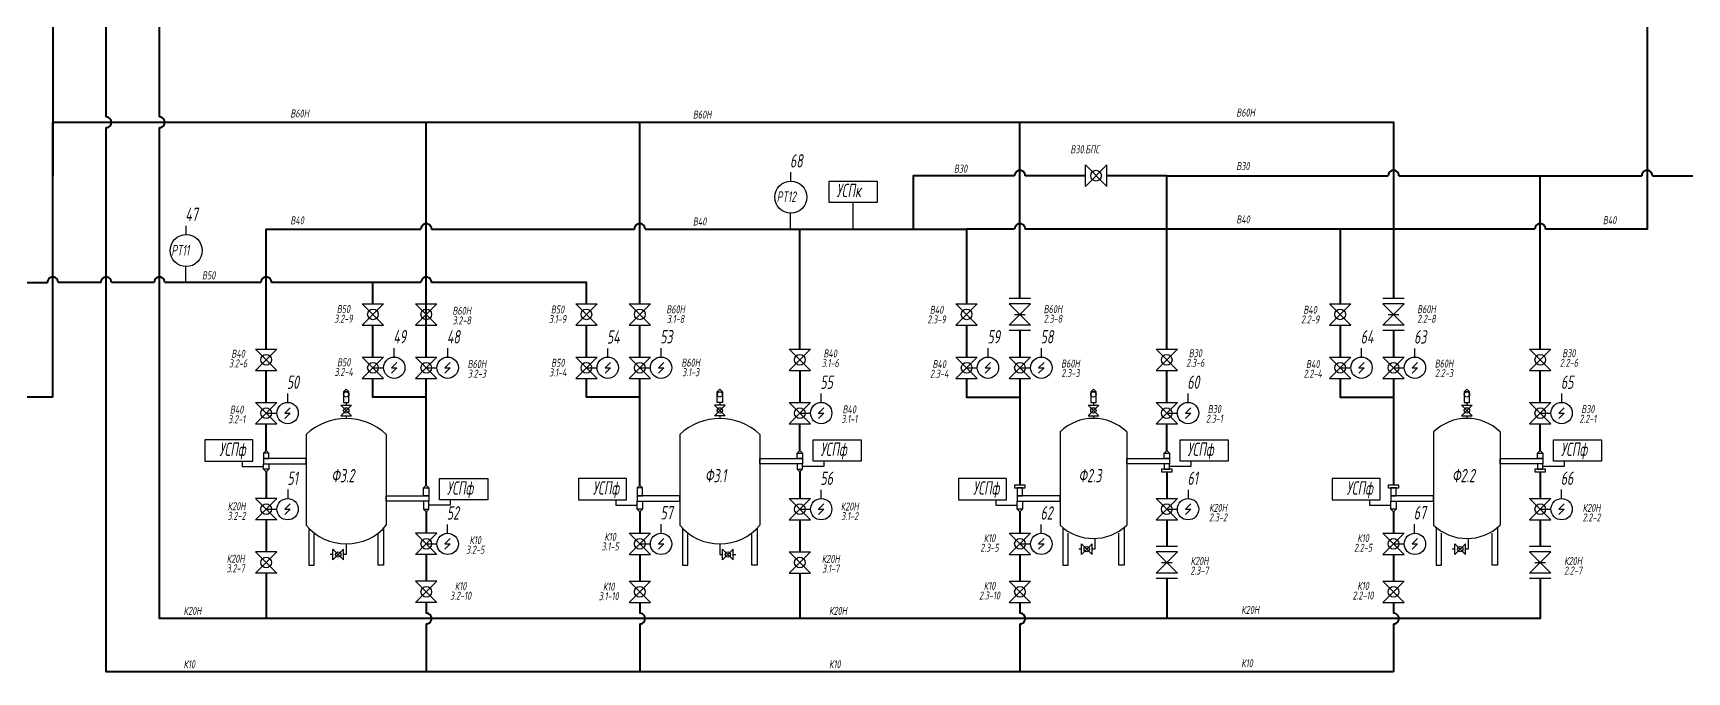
# Model space of a CAD drawing. Header units: millimetres. Extents: x 1463 to 10524, y 7125 to 13164.
# Drawn here: x 3658 to 3967.9, y 10878.7 to 10998.4 of the extents above; entities that cross this region are included whole.
import ezdxf

# ---------------------------------------------------------------- set-up
doc = ezdxf.new("R2010")
doc.units = ezdxf.units.MM
doc.header["$LTSCALE"] = 4
doc.layers.add('1', color=7, linetype='Continuous')
doc.layers.add('Надписи', color=7, linetype='Continuous')
for name, color, linetype, lineweight in [('В30', 136, 'Continuous', 40), ('В40', 142, 'Continuous', 40), ('В50', 180, 'Continuous', 40), ('В60Н', 140, 'Continuous', 40), ('К20Н', 33, 'Continuous', 40)]:
    doc.layers.add(name, color=color, linetype=linetype, lineweight=lineweight)
doc.layers.add('К10', color=7, linetype='Continuous', lineweight=40, true_color=0xffbe00)
doc.styles.add('Eskd знаки', font='eskd.shx', dxfattribs={"width": 0.8, "oblique": 10})

msp = doc.modelspace()

# ---------------------------------------------------------------- linework, layer by layer
for p, q in [((3855.15, 10969.72), (3855.15, 10973.72)), ((3855.15, 10973.72), (3859.15, 10969.72)), ((3855.15, 10969.72), (3859.15, 10973.72)), ((3859.15, 10969.72), (3859.15, 10973.72)), ((3719.65, 10947.72), (3723.65, 10947.72)), ((3723.65, 10947.72), (3719.65, 10943.72)), ((3719.65, 10947.72), (3723.65, 10943.72)), ((3729.65, 10947.72), (3733.65, 10947.72)), ((3733.65, 10947.72), (3729.65, 10943.72)), ((3729.65, 10947.72), (3733.65, 10943.72)), ((3759.65, 10947.72), (3763.65, 10947.72)), ((3763.65, 10947.72), (3759.65, 10943.72)), ((3759.65, 10947.72), (3763.65, 10943.72)), ((3769.65, 10947.72), (3773.65, 10947.72)), ((3773.65, 10947.72), (3769.65, 10943.72)), ((3769.65, 10947.72), (3773.65, 10943.72)), ((3830.9, 10947.72), (3834.9, 10947.72)), ((3834.9, 10947.72), (3830.9, 10943.72)), ((3830.9, 10947.72), (3834.9, 10943.72)), ((3844.9, 10948.72), (3840.9, 10948.72)), ((3844.9, 10947.72), (3840.9, 10947.72)), ((3840.9, 10947.72), (3844.9, 10943.72)), ((3844.9, 10947.72), (3840.9, 10943.72)), ((3900.9, 10947.72), (3904.9, 10947.72)), ((3904.9, 10947.72), (3900.9, 10943.72)), ((3900.9, 10947.72), (3904.9, 10943.72)), ((3914.9, 10948.72), (3910.9, 10948.72)), ((3914.9, 10947.72), (3910.9, 10947.72)), ((3910.9, 10947.72), (3914.9, 10943.72)), ((3914.9, 10947.72), (3910.9, 10943.72)), ((3719.65, 10943.72), (3723.65, 10943.72)), ((3729.65, 10943.72), (3733.65, 10943.72)), ((3759.65, 10943.72), (3763.65, 10943.72)), ((3769.65, 10943.72), (3773.65, 10943.72)), ((3830.9, 10943.72), (3834.9, 10943.72)), ((3844.9, 10943.72), (3840.9, 10943.72)), ((3841.9, 10945.72), (3843.9, 10945.72)), ((3900.9, 10943.72), (3904.9, 10943.72)), ((3914.9, 10943.72), (3910.9, 10943.72)), ((3911.9, 10945.72), (3913.9, 10945.72)), ((3844.9, 10942.72), (3840.9, 10942.72)), ((3914.9, 10942.72), (3910.9, 10942.72)), ((3699.65, 10939.22), (3703.65, 10939.22)), ((3703.65, 10939.22), (3699.65, 10935.22)), ((3699.65, 10939.22), (3703.65, 10935.22)), ((3719.65, 10937.72), (3723.65, 10937.72)), ((3723.65, 10937.72), (3719.65, 10933.72)), ((3719.65, 10937.72), (3723.65, 10933.72)), ((3729.65, 10937.72), (3733.65, 10937.72)), ((3733.65, 10937.72), (3729.65, 10933.72)), ((3729.65, 10937.72), (3733.65, 10933.72)), ((3759.65, 10937.72), (3763.65, 10937.72)), ((3763.65, 10937.72), (3759.65, 10933.72)), ((3759.65, 10937.72), (3763.65, 10933.72)), ((3769.65, 10937.72), (3773.65, 10937.72)), ((3773.65, 10937.72), (3769.65, 10933.72)), ((3769.65, 10937.72), (3773.65, 10933.72)), ((3799.65, 10939.22), (3803.65, 10939.22)), ((3803.65, 10939.22), (3799.65, 10935.22)), ((3799.65, 10939.22), (3803.65, 10935.22)), ((3830.9, 10937.72), (3834.9, 10937.72)), ((3834.9, 10937.72), (3830.9, 10933.72)), ((3830.9, 10937.72), (3834.9, 10933.72)), ((3840.9, 10937.72), (3844.9, 10937.72)), ((3844.9, 10937.72), (3840.9, 10933.72)), ((3840.9, 10937.72), (3844.9, 10933.72)), ((3868.4, 10939.22), (3872.4, 10939.22)), ((3872.4, 10939.22), (3868.4, 10935.22)), ((3868.4, 10939.22), (3872.4, 10935.22)), ((3900.9, 10937.72), (3904.9, 10937.72)), ((3904.9, 10937.72), (3900.9, 10933.72)), ((3900.9, 10937.72), (3904.9, 10933.72)), ((3910.9, 10937.72), (3914.9, 10937.72)), ((3914.9, 10937.72), (3910.9, 10933.72)), ((3910.9, 10937.72), (3914.9, 10933.72)), ((3938.4, 10939.22), (3942.4, 10939.22)), ((3942.4, 10939.22), (3938.4, 10935.22)), ((3938.4, 10939.22), (3942.4, 10935.22)), ((3699.65, 10935.22), (3703.65, 10935.22)), ((3721.65, 10935.72), (3723.65, 10935.72)), ((3731.65, 10935.72), (3733.65, 10935.72)), ((3761.65, 10935.72), (3763.65, 10935.72)), ((3771.65, 10935.72), (3773.65, 10935.72)), ((3799.65, 10935.22), (3803.65, 10935.22)), ((3832.9, 10935.72), (3834.9, 10935.72)), ((3842.9, 10935.72), (3844.9, 10935.72)), ((3868.4, 10935.22), (3872.4, 10935.22)), ((3902.9, 10935.72), (3904.9, 10935.72)), ((3912.9, 10935.72), (3914.9, 10935.72)), ((3938.4, 10935.22), (3942.4, 10935.22)), ((3716.65, 10931.72), (3716.15, 10931.22)), ((3717.15, 10931.22), (3716.65, 10931.72)), ((3719.65, 10933.72), (3723.65, 10933.72)), ((3729.65, 10933.72), (3733.65, 10933.72)), ((3759.65, 10933.72), (3763.65, 10933.72)), ((3769.65, 10933.72), (3773.65, 10933.72)), ((3786.15, 10931.22), (3786.65, 10931.72)), ((3786.65, 10931.72), (3787.15, 10931.22)), ((3830.9, 10933.72), (3834.9, 10933.72)), ((3840.9, 10933.72), (3844.9, 10933.72)), ((3856.65, 10931.72), (3856.15, 10931.22)), ((3857.15, 10931.22), (3856.65, 10931.72)), ((3900.9, 10933.72), (3904.9, 10933.72)), ((3910.9, 10933.72), (3914.9, 10933.72)), ((3926.65, 10931.72), (3926.15, 10931.22)), ((3927.15, 10931.22), (3926.65, 10931.72)), ((3699.65, 10929.22), (3703.65, 10929.22)), ((3703.65, 10929.22), (3699.65, 10925.22)), ((3699.65, 10929.22), (3703.65, 10925.22)), ((3715.65, 10928.72), (3717.65, 10928.72)), ((3717.65, 10928.72), (3715.65, 10926.72)), ((3715.65, 10928.72), (3717.65, 10926.72)), ((3716.65, 10929.22), (3716.65, 10928.72)), ((3787.65, 10928.72), (3785.65, 10928.72)), ((3785.65, 10928.72), (3787.65, 10926.72)), ((3787.65, 10928.72), (3785.65, 10926.72)), ((3786.65, 10929.22), (3786.65, 10928.72)), ((3799.65, 10929.22), (3803.65, 10929.22)), ((3803.65, 10929.22), (3799.65, 10925.22)), ((3799.65, 10929.22), (3803.65, 10925.22)), ((3855.65, 10928.72), (3857.65, 10928.72)), ((3857.65, 10928.72), (3855.65, 10926.72)), ((3855.65, 10928.72), (3857.65, 10926.72)), ((3856.65, 10929.22), (3856.65, 10928.72)), ((3868.4, 10929.22), (3872.4, 10929.22)), ((3872.4, 10929.22), (3868.4, 10925.22)), ((3868.4, 10929.22), (3872.4, 10925.22)), ((3925.65, 10928.72), (3927.65, 10928.72)), ((3927.65, 10928.72), (3925.65, 10926.72)), ((3925.65, 10928.72), (3927.65, 10926.72)), ((3926.65, 10929.22), (3926.65, 10928.72)), ((3938.4, 10929.22), (3942.4, 10929.22)), ((3942.4, 10929.22), (3938.4, 10925.22)), ((3938.4, 10929.22), (3942.4, 10925.22)), ((3699.65, 10925.22), (3703.65, 10925.22)), ((3701.65, 10927.22), (3703.65, 10927.22)), ((3715.65, 10926.72), (3717.65, 10926.72)), ((3716.65, 10926.72), (3716.65, 10926.22)), ((3787.65, 10926.72), (3785.65, 10926.72)), ((3786.65, 10926.72), (3786.65, 10926.22)), ((3799.65, 10925.22), (3803.65, 10925.22)), ((3801.65, 10927.22), (3803.65, 10927.22)), ((3855.65, 10926.72), (3857.65, 10926.72)), ((3856.65, 10926.72), (3856.65, 10926.22)), ((3868.4, 10925.22), (3872.4, 10925.22)), ((3870.4, 10927.22), (3872.4, 10927.22)), ((3925.65, 10926.72), (3927.65, 10926.72)), ((3926.65, 10926.72), (3926.65, 10926.22)), ((3938.4, 10925.22), (3942.4, 10925.22)), ((3940.4, 10927.22), (3942.4, 10927.22)), ((3701.15, 10919.72), (3701.65, 10920.22)), ((3701.65, 10920.22), (3702.15, 10919.72)), ((3801.65, 10920.22), (3801.15, 10919.72)), ((3802.15, 10919.72), (3801.65, 10920.22)), ((3870.4, 10920.22), (3869.9, 10919.72)), ((3870.9, 10919.72), (3870.4, 10920.22)), ((3940.4, 10920.22), (3939.9, 10919.72)), ((3940.9, 10919.72), (3940.4, 10920.22)), ((3697.15, 10918.22), (3697.15, 10917.22)), ((3697.15, 10917.22), (3701.15, 10917.22)), ((3701.15, 10916.72), (3701.65, 10916.22)), ((3701.65, 10916.22), (3702.15, 10916.72)), ((3801.65, 10916.22), (3801.15, 10916.72)), ((3802.15, 10916.72), (3801.65, 10916.22)), ((3806.15, 10917.22), (3802.15, 10917.22)), ((3806.15, 10918.22), (3806.15, 10917.22)), ((3874.9, 10917.22), (3870.9, 10917.22)), ((3874.9, 10918.22), (3874.9, 10917.22)), ((3944.9, 10917.22), (3940.9, 10917.22)), ((3944.9, 10918.22), (3944.9, 10917.22)), ((3731.15, 10913.22), (3731.65, 10913.72)), ((3731.65, 10913.72), (3732.15, 10913.22)), ((3771.65, 10913.72), (3771.15, 10913.22)), ((3772.15, 10913.22), (3771.65, 10913.72)), ((3703.65, 10911.22), (3699.65, 10911.22)), ((3699.65, 10911.22), (3703.65, 10907.22)), ((3703.65, 10911.22), (3699.65, 10907.22)), ((3701.65, 10909.22), (3703.65, 10909.22)), ((3731.15, 10909.22), (3731.65, 10908.72)), ((3731.65, 10908.72), (3732.15, 10909.22)), ((3736.15, 10909.97), (3732.15, 10909.97)), ((3736.15, 10910.97), (3736.15, 10909.97)), ((3767.15, 10910.97), (3767.15, 10909.97)), ((3767.15, 10909.97), (3771.15, 10909.97)), ((3771.65, 10908.72), (3771.15, 10909.22)), ((3772.15, 10909.22), (3771.65, 10908.72)), ((3799.65, 10911.22), (3803.65, 10911.22)), ((3803.65, 10911.22), (3799.65, 10907.22)), ((3799.65, 10911.22), (3803.65, 10907.22)), ((3801.65, 10909.22), (3803.65, 10909.22)), ((3838.4, 10910.97), (3838.4, 10909.97)), ((3838.4, 10909.97), (3842.4, 10909.97)), ((3842.9, 10908.72), (3842.4, 10909.22)), ((3843.4, 10909.22), (3842.9, 10908.72)), ((3868.4, 10911.22), (3872.4, 10911.22)), ((3872.4, 10911.22), (3868.4, 10907.22)), ((3868.4, 10911.22), (3872.4, 10907.22)), ((3870.4, 10909.22), (3872.4, 10909.22)), ((3908.4, 10910.97), (3908.4, 10909.97)), ((3908.4, 10909.97), (3912.4, 10909.97)), ((3912.9, 10908.72), (3912.4, 10909.22)), ((3913.4, 10909.22), (3912.9, 10908.72)), ((3938.4, 10911.22), (3942.4, 10911.22)), ((3942.4, 10911.22), (3938.4, 10907.22)), ((3938.4, 10911.22), (3942.4, 10907.22)), ((3940.4, 10909.22), (3942.4, 10909.22)), ((3703.65, 10907.22), (3699.65, 10907.22)), ((3799.65, 10907.22), (3803.65, 10907.22)), ((3868.4, 10907.22), (3872.4, 10907.22)), ((3938.4, 10907.22), (3942.4, 10907.22)), ((3733.65, 10904.72), (3729.65, 10904.72)), ((3729.65, 10904.72), (3733.65, 10900.72)), ((3733.65, 10904.72), (3729.65, 10900.72)), ((3769.65, 10904.72), (3773.65, 10904.72)), ((3773.65, 10904.72), (3769.65, 10900.72)), ((3769.65, 10904.72), (3773.65, 10900.72)), ((3840.9, 10904.72), (3844.9, 10904.72)), ((3844.9, 10904.72), (3840.9, 10900.72)), ((3840.9, 10904.72), (3844.9, 10900.72)), ((3856.9, 10903.72), (3856.9, 10901.72)), ((3910.9, 10904.72), (3914.9, 10904.72)), ((3914.9, 10904.72), (3910.9, 10900.72)), ((3910.9, 10904.72), (3914.9, 10900.72)), ((3926.9, 10903.72), (3926.9, 10901.72)), ((3703.65, 10901.22), (3699.65, 10901.22)), ((3699.65, 10897.22), (3703.65, 10901.22)), ((3703.65, 10897.22), (3699.65, 10901.22)), ((3714.15, 10900.72), (3713.65, 10900.72)), ((3714.15, 10899.72), (3714.15, 10901.72)), ((3714.15, 10901.72), (3716.15, 10899.72)), ((3714.15, 10899.72), (3716.15, 10901.72)), ((3716.15, 10899.72), (3716.15, 10901.72)), ((3716.65, 10900.72), (3716.15, 10900.72)), ((3716.65, 10902.72), (3716.65, 10900.72)), ((3733.65, 10900.72), (3729.65, 10900.72)), ((3731.65, 10902.72), (3733.65, 10902.72)), ((3769.65, 10900.72), (3773.65, 10900.72)), ((3771.65, 10902.72), (3773.65, 10902.72)), ((3786.65, 10902.72), (3786.65, 10900.72)), ((3786.65, 10900.72), (3787.15, 10900.72)), ((3787.15, 10899.72), (3787.15, 10901.72)), ((3789.15, 10901.72), (3787.15, 10899.72)), ((3789.15, 10899.72), (3787.15, 10901.72)), ((3789.15, 10899.72), (3789.15, 10901.72)), ((3789.15, 10900.72), (3789.65, 10900.72)), ((3799.65, 10901.22), (3803.65, 10901.22)), ((3803.65, 10897.22), (3799.65, 10901.22)), ((3799.65, 10897.22), (3803.65, 10901.22)), ((3840.9, 10900.72), (3844.9, 10900.72)), ((3842.9, 10902.72), (3844.9, 10902.72)), ((3854.4, 10901.72), (3853.9, 10901.72)), ((3854.4, 10900.72), (3854.4, 10902.72)), ((3854.4, 10902.72), (3856.4, 10900.72)), ((3854.4, 10900.72), (3856.4, 10902.72)), ((3856.4, 10900.72), (3856.4, 10902.72)), ((3856.9, 10901.72), (3856.4, 10901.72)), ((3872.4, 10902.22), (3868.4, 10902.22)), ((3872.4, 10901.22), (3868.4, 10901.22)), ((3868.4, 10901.22), (3872.4, 10897.22)), ((3872.4, 10901.22), (3868.4, 10897.22)), ((3910.9, 10900.72), (3914.9, 10900.72)), ((3912.9, 10902.72), (3914.9, 10902.72)), ((3924.4, 10901.72), (3923.9, 10901.72)), ((3924.4, 10900.72), (3924.4, 10902.72)), ((3924.4, 10902.72), (3926.4, 10900.72)), ((3924.4, 10900.72), (3926.4, 10902.72)), ((3926.4, 10900.72), (3926.4, 10902.72)), ((3926.9, 10901.72), (3926.4, 10901.72)), ((3942.4, 10902.22), (3938.4, 10902.22)), ((3942.4, 10901.22), (3938.4, 10901.22)), ((3938.4, 10901.22), (3942.4, 10897.22)), ((3942.4, 10901.22), (3938.4, 10897.22)), ((3703.65, 10897.22), (3699.65, 10897.22)), ((3799.65, 10897.22), (3803.65, 10897.22)), ((3872.4, 10897.22), (3868.4, 10897.22)), ((3869.4, 10899.22), (3871.4, 10899.22)), ((3942.4, 10897.22), (3938.4, 10897.22)), ((3939.4, 10899.22), (3941.4, 10899.22)), ((3733.65, 10895.72), (3729.65, 10895.72)), ((3729.65, 10891.72), (3733.65, 10895.72)), ((3733.65, 10891.72), (3729.65, 10895.72)), ((3769.65, 10895.72), (3773.65, 10895.72)), ((3773.65, 10891.72), (3769.65, 10895.72)), ((3769.65, 10891.72), (3773.65, 10895.72)), ((3840.9, 10895.72), (3844.9, 10895.72)), ((3844.9, 10891.72), (3840.9, 10895.72)), ((3840.9, 10891.72), (3844.9, 10895.72)), ((3872.4, 10896.22), (3868.4, 10896.22)), ((3910.9, 10895.72), (3914.9, 10895.72)), ((3914.9, 10891.72), (3910.9, 10895.72)), ((3910.9, 10891.72), (3914.9, 10895.72)), ((3942.4, 10896.22), (3938.4, 10896.22)), ((3733.65, 10891.72), (3729.65, 10891.72)), ((3769.65, 10891.72), (3773.65, 10891.72)), ((3840.9, 10891.72), (3844.9, 10891.72)), ((3910.9, 10891.72), (3914.9, 10891.72))]:
    msp.add_line(p, q)
at = {"color": 30, "true_color": 0xf26722}
for p, q in [((3799.84, 10964.69), (3799.84, 10961.75)), ((3686.55, 10954.66), (3686.55, 10951.72)), ((3726.15, 10936.72), (3725.15, 10935.72)), ((3725.15, 10935.72), (3726.15, 10935.72)), ((3726.15, 10935.72), (3725.15, 10934.72)), ((3736.15, 10936.72), (3735.15, 10935.72)), ((3735.15, 10935.72), (3736.15, 10935.72)), ((3736.15, 10935.72), (3735.15, 10934.72)), ((3766.15, 10936.72), (3765.15, 10935.72)), ((3765.15, 10935.72), (3766.15, 10935.72)), ((3766.15, 10935.72), (3765.15, 10934.72)), ((3776.15, 10936.72), (3775.15, 10935.72)), ((3775.15, 10935.72), (3776.15, 10935.72)), ((3776.15, 10935.72), (3775.15, 10934.72)), ((3837.4, 10936.72), (3836.4, 10935.72)), ((3836.4, 10935.72), (3837.4, 10935.72)), ((3837.4, 10935.72), (3836.4, 10934.72)), ((3847.4, 10936.72), (3846.4, 10935.72)), ((3846.4, 10935.72), (3847.4, 10935.72)), ((3847.4, 10935.72), (3846.4, 10934.72)), ((3907.4, 10936.72), (3906.4, 10935.72)), ((3906.4, 10935.72), (3907.4, 10935.72)), ((3907.4, 10935.72), (3906.4, 10934.72)), ((3917.4, 10936.72), (3916.4, 10935.72)), ((3916.4, 10935.72), (3917.4, 10935.72)), ((3917.4, 10935.72), (3916.4, 10934.72)), ((3706.15, 10928.22), (3705.15, 10927.22)), ((3806.15, 10928.22), (3805.15, 10927.22)), ((3874.9, 10928.22), (3873.9, 10927.22)), ((3944.9, 10928.22), (3943.9, 10927.22)), ((3705.15, 10927.22), (3706.15, 10927.22)), ((3706.15, 10927.22), (3705.15, 10926.22)), ((3805.15, 10927.22), (3806.15, 10927.22)), ((3806.15, 10927.22), (3805.15, 10926.22)), ((3873.9, 10927.22), (3874.9, 10927.22)), ((3874.9, 10927.22), (3873.9, 10926.22)), ((3943.9, 10927.22), (3944.9, 10927.22)), ((3944.9, 10927.22), (3943.9, 10926.22)), ((3706.15, 10910.22), (3705.15, 10909.22)), ((3705.15, 10909.22), (3706.15, 10909.22)), ((3706.15, 10909.22), (3705.15, 10908.22)), ((3806.15, 10910.22), (3805.15, 10909.22)), ((3805.15, 10909.22), (3806.15, 10909.22)), ((3806.15, 10909.22), (3805.15, 10908.22)), ((3874.9, 10910.22), (3873.9, 10909.22)), ((3873.9, 10909.22), (3874.9, 10909.22)), ((3874.9, 10909.22), (3873.9, 10908.22)), ((3944.9, 10910.22), (3943.9, 10909.22)), ((3943.9, 10909.22), (3944.9, 10909.22)), ((3944.9, 10909.22), (3943.9, 10908.22)), ((3736.15, 10903.72), (3735.15, 10902.72)), ((3776.15, 10903.72), (3775.15, 10902.72)), ((3847.4, 10903.72), (3846.4, 10902.72)), ((3917.4, 10903.72), (3916.4, 10902.72)), ((3735.15, 10902.72), (3736.15, 10902.72)), ((3736.15, 10902.72), (3735.15, 10901.72)), ((3775.15, 10902.72), (3776.15, 10902.72)), ((3776.15, 10902.72), (3775.15, 10901.72)), ((3846.4, 10902.72), (3847.4, 10902.72)), ((3847.4, 10902.72), (3846.4, 10901.72)), ((3916.4, 10902.72), (3917.4, 10902.72)), ((3917.4, 10902.72), (3916.4, 10901.72))]:
    msp.add_line(p, q, dxfattribs=at)
for points in [[(3816.15, 10966.72), (3807.15, 10966.72), (3807.15, 10970.72), (3816.15, 10970.72)], [(3717.15, 10931.22), (3716.15, 10931.22), (3716.15, 10929.22), (3717.15, 10929.22)], [(3786.15, 10931.22), (3787.15, 10931.22), (3787.15, 10929.22), (3786.15, 10929.22)], [(3857.15, 10931.22), (3856.15, 10931.22), (3856.15, 10929.22), (3857.15, 10929.22)], [(3927.15, 10931.22), (3926.15, 10931.22), (3926.15, 10929.22), (3927.15, 10929.22)], [(3690.15, 10918.22), (3699.15, 10918.22), (3699.15, 10922.22), (3690.15, 10922.22)], [(3813.15, 10918.22), (3804.15, 10918.22), (3804.15, 10922.22), (3813.15, 10922.22)], [(3881.9, 10918.22), (3872.9, 10918.22), (3872.9, 10922.22), (3881.9, 10922.22)], [(3951.9, 10918.22), (3942.9, 10918.22), (3942.9, 10922.22), (3951.9, 10922.22)], [(3743.15, 10910.97), (3734.15, 10910.97), (3734.15, 10914.97), (3743.15, 10914.97)], [(3760.15, 10910.97), (3769.15, 10910.97), (3769.15, 10914.97), (3760.15, 10914.97)], [(3831.4, 10910.97), (3840.4, 10910.97), (3840.4, 10914.97), (3831.4, 10914.97)], [(3901.4, 10910.97), (3910.4, 10910.97), (3910.4, 10914.97), (3901.4, 10914.97)]]:
    msp.add_lwpolyline(points, close=True)
msp.add_lwpolyline([(3811.65, 10961.72), (3811.65, 10966.72)])
for centre, radius in [((3857.15, 10971.72), 1), ((3721.65, 10945.72), 1), ((3731.65, 10945.72), 1), ((3761.65, 10945.72), 1), ((3771.65, 10945.72), 1), ((3832.9, 10945.72), 1), ((3902.9, 10945.72), 1), ((3701.65, 10937.22), 1), ((3801.65, 10937.22), 1), ((3870.4, 10937.22), 1), ((3940.4, 10937.22), 1), ((3721.65, 10935.72), 1), ((3731.65, 10935.72), 1), ((3761.65, 10935.72), 1), ((3771.65, 10935.72), 1), ((3832.9, 10935.72), 1), ((3842.9, 10935.72), 1), ((3902.9, 10935.72), 1), ((3912.9, 10935.72), 1), ((3716.65, 10930.72), 0.5), ((3786.65, 10930.72), 0.5), ((3856.65, 10930.72), 0.5), ((3926.65, 10930.72), 0.5), ((3701.65, 10927.22), 1), ((3716.65, 10927.72), 0.5), ((3786.65, 10927.72), 0.5), ((3801.65, 10927.22), 1), ((3856.65, 10927.72), 0.5), ((3870.4, 10927.22), 1), ((3926.65, 10927.72), 0.5), ((3940.4, 10927.22), 1), ((3701.65, 10909.22), 1), ((3801.65, 10909.22), 1), ((3870.4, 10909.22), 1), ((3940.4, 10909.22), 1), ((3731.65, 10902.72), 1), ((3771.65, 10902.72), 1), ((3842.9, 10902.72), 1), ((3912.9, 10902.72), 1), ((3701.65, 10899.22), 1), ((3715.15, 10900.72), 0.5), ((3788.15, 10900.72), 0.5), ((3801.65, 10899.22), 1), ((3855.4, 10901.72), 0.5), ((3925.4, 10901.72), 0.5), ((3731.65, 10893.72), 1), ((3771.65, 10893.72), 1), ((3842.9, 10893.72), 1), ((3912.9, 10893.72), 1)]:
    msp.add_circle(centre, radius)
for centre, radius in [((3799.95, 10967.7), 3), ((3686.66, 10957.68), 3), ((3725.65, 10935.72), 2), ((3735.65, 10935.72), 2), ((3765.65, 10935.72), 2), ((3775.65, 10935.72), 2), ((3836.9, 10935.72), 2), ((3846.9, 10935.72), 2), ((3906.9, 10935.72), 2), ((3916.9, 10935.72), 2), ((3705.65, 10927.22), 2), ((3805.65, 10927.22), 2), ((3874.4, 10927.22), 2), ((3944.4, 10927.22), 2), ((3705.65, 10909.22), 2), ((3805.65, 10909.22), 2), ((3874.4, 10909.22), 2), ((3944.4, 10909.22), 2), ((3735.65, 10902.72), 2), ((3775.65, 10902.72), 2), ((3846.9, 10902.72), 2), ((3916.9, 10902.72), 2)]:
    msp.add_circle(centre, radius, dxfattribs=at)
at = {"layer": '1'}
for p, q in [((3709.15, 10923.24), (3709.15, 10906.22)), ((3724.15, 10923.24), (3724.15, 10906.22)), ((3779.15, 10923.24), (3779.15, 10906.22)), ((3794.15, 10923.24), (3794.15, 10906.22)), ((3850.4, 10923.72), (3850.4, 10906.22)), ((3862.9, 10923.72), (3862.9, 10906.22)), ((3920.4, 10923.72), (3920.4, 10906.22)), ((3932.9, 10923.72), (3932.9, 10906.22)), ((3709.65, 10905.68), (3709.65, 10898.72)), ((3710.65, 10898.72), (3710.65, 10904.72)), ((3722.65, 10898.72), (3722.65, 10904.72)), ((3723.65, 10905.72), (3723.65, 10898.72)), ((3779.65, 10905.72), (3779.65, 10898.72)), ((3780.65, 10898.72), (3780.65, 10904.72)), ((3792.65, 10898.72), (3792.65, 10904.72)), ((3793.65, 10905.68), (3793.65, 10898.72)), ((3850.9, 10905.68), (3850.9, 10898.72)), ((3851.9, 10898.72), (3851.9, 10904.72)), ((3861.4, 10898.72), (3861.4, 10904.72)), ((3862.4, 10905.72), (3862.4, 10898.72)), ((3920.9, 10905.68), (3920.9, 10898.72)), ((3921.9, 10898.72), (3921.9, 10904.72)), ((3931.4, 10898.72), (3931.4, 10904.72)), ((3932.4, 10905.72), (3932.4, 10898.72)), ((3709.65, 10898.72), (3710.65, 10898.72)), ((3723.65, 10898.72), (3722.65, 10898.72)), ((3779.65, 10898.72), (3780.65, 10898.72)), ((3793.65, 10898.72), (3792.65, 10898.72)), ((3850.9, 10898.72), (3851.9, 10898.72)), ((3862.4, 10898.72), (3861.4, 10898.72)), ((3920.9, 10898.72), (3921.9, 10898.72)), ((3932.4, 10898.72), (3931.4, 10898.72))]:
    msp.add_line(p, q, dxfattribs=at)
for points in [[(3701.15, 10918.72), (3702.15, 10918.72), (3702.15, 10919.72), (3701.15, 10919.72)], [(3701.15, 10917.72), (3709.15, 10917.72), (3709.15, 10918.72), (3701.15, 10918.72)], [(3802.15, 10917.72), (3794.15, 10917.72), (3794.15, 10918.72), (3802.15, 10918.72)], [(3802.15, 10918.72), (3801.15, 10918.72), (3801.15, 10919.72), (3802.15, 10919.72)], [(3870.9, 10917.72), (3862.9, 10917.72), (3862.9, 10918.72), (3870.9, 10918.72)], [(3870.9, 10918.72), (3869.9, 10918.72), (3869.9, 10919.72), (3870.9, 10919.72)], [(3940.9, 10917.72), (3932.9, 10917.72), (3932.9, 10918.72), (3940.9, 10918.72)], [(3940.9, 10918.72), (3939.9, 10918.72), (3939.9, 10919.72), (3940.9, 10919.72)], [(3701.15, 10917.72), (3702.15, 10917.72), (3702.15, 10916.72), (3701.15, 10916.72)], [(3802.15, 10917.72), (3801.15, 10917.72), (3801.15, 10916.72), (3802.15, 10916.72)], [(3869.4, 10916.22), (3871.4, 10916.22), (3871.4, 10916.72), (3869.4, 10916.72)], [(3870.9, 10917.72), (3869.9, 10917.72), (3869.9, 10916.72), (3870.9, 10916.72)], [(3939.4, 10916.22), (3941.4, 10916.22), (3941.4, 10916.72), (3939.4, 10916.72)], [(3940.9, 10917.72), (3939.9, 10917.72), (3939.9, 10916.72), (3940.9, 10916.72)], [(3732.15, 10911.72), (3731.15, 10911.72), (3731.15, 10913.22), (3732.15, 10913.22)], [(3771.15, 10911.72), (3772.15, 10911.72), (3772.15, 10913.22), (3771.15, 10913.22)], [(3843.9, 10913.72), (3841.9, 10913.72), (3841.9, 10913.22), (3843.9, 10913.22)], [(3842.4, 10911.72), (3843.4, 10911.72), (3843.4, 10913.22), (3842.4, 10913.22)], [(3913.9, 10913.72), (3911.9, 10913.72), (3911.9, 10913.22), (3913.9, 10913.22)], [(3912.4, 10911.72), (3913.4, 10911.72), (3913.4, 10913.22), (3912.4, 10913.22)], [(3732.15, 10910.72), (3724.15, 10910.72), (3724.15, 10911.72), (3732.15, 10911.72)], [(3732.15, 10910.72), (3731.15, 10910.72), (3731.15, 10909.22), (3732.15, 10909.22)], [(3771.15, 10910.72), (3779.15, 10910.72), (3779.15, 10911.72), (3771.15, 10911.72)], [(3771.15, 10910.72), (3772.15, 10910.72), (3772.15, 10909.22), (3771.15, 10909.22)], [(3842.4, 10910.72), (3850.4, 10910.72), (3850.4, 10911.72), (3842.4, 10911.72)], [(3842.4, 10910.72), (3843.4, 10910.72), (3843.4, 10909.22), (3842.4, 10909.22)], [(3912.4, 10910.72), (3920.4, 10910.72), (3920.4, 10911.72), (3912.4, 10911.72)], [(3912.4, 10910.72), (3913.4, 10910.72), (3913.4, 10909.22), (3912.4, 10909.22)]]:
    msp.add_lwpolyline(points, close=True, dxfattribs=at)
for centre, radius, start, end in [((3716.65, 10915.3), 10.92, 46.6141, 133.3859), ((3786.65, 10915.3), 10.92, 46.6141, 133.3859), ((3856.65, 10917.16), 9.06, 46.3972, 133.6028), ((3926.65, 10917.16), 9.06, 46.3972, 133.6028), ((3716.65, 10912.5), 9.79, 219.9662, 320.0338), ((3786.65, 10912.5), 9.79, 219.9662, 320.0338), ((3856.65, 10912.77), 9.05, 226.3426, 313.6574), ((3926.65, 10912.77), 9.05, 226.3426, 313.6574)]:
    msp.add_arc(centre, radius, start, end, dxfattribs=at)
at = {"layer": 'В30'}
for points in [[(3961.4, 10971.72), (3980.4, 10971.71), (3980.4, 11074.72), (3941.4, 11074.72)], [(3841.9, 10971.72), (3822.9, 10971.72), (3822.9, 10961.72)], [(3855.15, 10971.72), (3843.9, 10971.72)], [(3870.4, 10971.72), (3859.15, 10971.72)], [(3870.4, 10939.22), (3870.4, 10971.72), (3911.9, 10971.72)], [(3913.9, 10971.72), (3940.4, 10971.72)], [(3940.4, 10939.22), (3940.4, 10971.72), (3959.4, 10971.72)], [(3870.4, 10929.22), (3870.4, 10935.22)], [(3940.4, 10929.22), (3940.4, 10935.22)], [(3870.4, 10920.22), (3870.4, 10925.22)], [(3940.4, 10920.22), (3940.4, 10925.22)]]:
    msp.add_lwpolyline(points, dxfattribs=at)
for centre in [(3842.9, 10971.72), (3912.9, 10971.72), (3960.4, 10971.72)]:
    msp.add_arc(centre, 1, 359.7459, 180.2541, dxfattribs=at)
at = {"layer": 'В40'}
for points in [[(3960.4, 11014.72), (3960.4, 10961.71), (3941.4, 10961.71)], [(3701.65, 10939.22), (3701.65, 10961.72), (3730.65, 10961.72)], [(3732.65, 10961.72), (3770.65, 10961.72)], [(3772.65, 10961.72), (3832.9, 10961.72)], [(3801.65, 10939.22), (3801.65, 10961.72)], [(3841.9, 10961.72), (3832.9, 10961.72), (3832.9, 10947.72)], [(3939.4, 10961.72), (3843.9, 10961.72)], [(3902.9, 10961.72), (3902.9, 10947.72)], [(3832.9, 10943.72), (3832.9, 10937.72)], [(3902.9, 10943.72), (3902.9, 10937.72)], [(3701.65, 10929.22), (3701.65, 10935.22)], [(3801.65, 10935.22), (3801.65, 10929.22)], [(3832.9, 10933.72), (3832.9, 10930.22), (3842.9, 10930.22)], [(3902.9, 10933.72), (3902.9, 10930.22), (3912.9, 10930.22)], [(3701.65, 10920.22), (3701.65, 10925.22)], [(3801.65, 10920.22), (3801.65, 10925.22)]]:
    msp.add_lwpolyline(points, dxfattribs=at)
for centre in [(3731.65, 10961.72), (3771.65, 10961.72), (3842.9, 10961.72), (3940.4, 10961.72)]:
    msp.add_arc(centre, 1, 359.7459, 180.2541, dxfattribs=at)
at = {"layer": 'В50'}
msp.add_line((3616.88, 10951.71), (3660.65, 10951.72), dxfattribs=at)
for points in [[(3670.65, 10951.72), (3662.65, 10951.72)], [(3680.65, 10951.72), (3672.65, 10951.72)], [(3700.65, 10951.72), (3682.65, 10951.72)], [(3730.65, 10951.72), (3702.65, 10951.72)], [(3721.65, 10947.72), (3721.65, 10951.72)], [(3761.65, 10947.72), (3761.65, 10951.72), (3732.65, 10951.72)], [(3721.65, 10937.72), (3721.65, 10943.72)], [(3761.65, 10937.72), (3761.65, 10943.72)], [(3731.65, 10930.22), (3721.65, 10930.22), (3721.65, 10933.72)], [(3771.65, 10930.22), (3761.65, 10930.22), (3761.65, 10933.72)]]:
    msp.add_lwpolyline(points, dxfattribs=at)
for centre in [(3661.65, 10951.72), (3671.65, 10951.72), (3681.65, 10951.72), (3701.65, 10951.72), (3731.65, 10951.72)]:
    msp.add_arc(centre, 1, 359.7459, 180.2541, dxfattribs=at)
at = {"layer": 'В60Н'}
msp.add_line((3661.65, 10930.22), (3634.65, 10930.22), dxfattribs=at)
for points in [[(3940.4, 11071.72), (3940.4, 11094.72), (3661.65, 11094.72), (3661.65, 10971.72)], [(3661.65, 10930.22), (3661.65, 10981.72), (3912.9, 10981.72), (3912.9, 10948.72)], [(3731.65, 10937.72), (3731.65, 10981.72)], [(3771.65, 10947.72), (3771.65, 10981.72)], [(3842.9, 10948.72), (3842.9, 10981.72)], [(3771.65, 10937.72), (3771.65, 10943.72)], [(3842.9, 10942.72), (3842.9, 10937.72)], [(3912.9, 10942.72), (3912.9, 10937.72)], [(3731.65, 10913.72), (3731.65, 10933.72)], [(3771.65, 10913.72), (3771.65, 10933.72)], [(3842.9, 10933.72), (3842.9, 10913.72)], [(3912.9, 10933.72), (3912.9, 10913.72)]]:
    msp.add_lwpolyline(points, dxfattribs=at)
at = {"layer": 'К10'}
for points in [[(3671.65, 10982.72), (3671.65, 11001.72)], [(3912.9, 10878.72), (3671.65, 10878.72), (3671.64, 10980.72)], [(3731.65, 10908.72), (3731.65, 10904.72)], [(3771.65, 10908.72), (3771.65, 10904.72)], [(3842.9, 10908.72), (3842.9, 10904.72)], [(3912.9, 10908.72), (3912.9, 10904.72)], [(3731.65, 10900.72), (3731.65, 10895.72)], [(3771.65, 10900.72), (3771.65, 10895.72)], [(3842.9, 10900.72), (3842.9, 10895.72)], [(3912.9, 10900.72), (3912.9, 10895.72)], [(3731.65, 10891.72), (3731.65, 10889.72)], [(3771.65, 10891.72), (3771.65, 10889.72)], [(3842.9, 10891.72), (3842.9, 10889.72)], [(3912.9, 10891.72), (3912.9, 10889.72)], [(3731.65, 10887.72), (3731.65, 10878.72)], [(3771.65, 10887.72), (3771.65, 10878.72)], [(3842.9, 10887.72), (3842.9, 10878.72)], [(3912.9, 10887.72), (3912.9, 10878.72)]]:
    msp.add_lwpolyline(points, dxfattribs=at)
for centre in [(3671.65, 10981.72), (3731.65, 10888.72), (3771.65, 10888.72), (3842.9, 10888.72), (3912.9, 10888.72)]:
    msp.add_arc(centre, 1, 269.7459, 90.2541, dxfattribs=at)
at = {"layer": 'К20Н'}
for points in [[(3681.65, 10982.72), (3681.65, 11011.72)], [(3940.4, 10896.22), (3940.4, 10888.72), (3681.65, 10888.72), (3681.64, 10980.72)], [(3701.65, 10916.22), (3701.65, 10911.22)], [(3801.65, 10916.22), (3801.65, 10911.22)], [(3870.4, 10916.22), (3870.4, 10911.22)], [(3940.4, 10916.22), (3940.4, 10911.22)], [(3701.65, 10907.22), (3701.65, 10901.22)], [(3801.65, 10907.22), (3801.65, 10901.22)], [(3870.4, 10907.22), (3870.4, 10902.22)], [(3940.4, 10907.22), (3940.4, 10902.22)], [(3701.65, 10897.22), (3701.65, 10888.72)], [(3801.65, 10897.22), (3801.65, 10888.72)], [(3870.4, 10896.22), (3870.4, 10888.72)]]:
    msp.add_lwpolyline(points, dxfattribs=at)
msp.add_arc((3681.65, 10981.72), 1, 269.7459, 90.2541, dxfattribs=at)
at = {"layer": 'Надписи', "color": 3}
for p, q in [((3799.95, 10970.7), (3799.95, 10972.36)), ((3686.65, 10960.67), (3686.65, 10962.33)), ((3725.62, 10937.74), (3725.62, 10939.4)), ((3735.66, 10937.72), (3735.66, 10939.38)), ((3765.66, 10937.69), (3765.66, 10939.35)), ((3775.63, 10937.73), (3775.63, 10939.39)), ((3836.95, 10937.72), (3836.95, 10939.38)), ((3846.91, 10937.72), (3846.91, 10939.38)), ((3906.9, 10937.71), (3906.9, 10939.37)), ((3916.91, 10937.7), (3916.91, 10939.36)), ((3705.68, 10929.22), (3705.68, 10930.88)), ((3805.66, 10929.22), (3805.66, 10930.89)), ((3874.41, 10929.22), (3874.41, 10930.88)), ((3944.43, 10929.22), (3944.43, 10930.88)), ((3705.79, 10911.22), (3705.79, 10912.88)), ((3805.66, 10911.21), (3805.66, 10912.87)), ((3874.45, 10911.21), (3874.45, 10912.87)), ((3944.39, 10911.22), (3944.39, 10912.88)), ((3735.65, 10904.71), (3735.65, 10906.37)), ((3775.69, 10904.74), (3775.69, 10906.4)), ((3846.9, 10904.71), (3846.9, 10906.37)), ((3916.85, 10904.75), (3916.85, 10906.41))]:
    msp.add_line(p, q, dxfattribs=at)

# ---------------------------------------------------------------- texts
at = {"ltscale": 15, "char_height": 2.5, "width": 8.5, "attachment_point": 1, "style": 'Eskd знаки'}
for s, insert in [('Ф3.2', (3713.87, 10916.76)), ('Ф3.1', (3783.87, 10916.76)), ('Ф2.3', (3853.87, 10916.76)), ('Ф2.2', (3923.87, 10916.76))]:
    msp.add_mtext(s, dxfattribs=dict(at, insert=insert))
at = {"layer": '1', "style": 'Eskd знаки'}
for s, width, insert, char_height, attachment_point in [('PT12', 5.2243, (3797.31, 10968.77), 2, 1), ('УСПк', 22.6346, (3808.52, 10970.2), 2.5, 1), ('PT11', 5.2243, (3683.87, 10958.74), 2, 1), ('УСПф', 22.6346, (3697.77, 10921.7), 2.5, 3), ('УСПф', 22.6346, (3805.52, 10921.7), 2.5, 1), ('УСПф', 22.6346, (3874.27, 10921.7), 2.5, 1), ('УСПф', 22.6346, (3944.27, 10921.7), 2.5, 1), ('УСПф', 22.6346, (3735.52, 10914.45), 2.5, 1), ('УСПф', 22.6346, (3767.77, 10914.45), 2.5, 3), ('УСПф', 22.6346, (3839.02, 10914.45), 2.5, 3), ('УСПф', 22.6346, (3909.02, 10914.45), 2.5, 3)]:
    msp.add_mtext_dynamic_manual_height_columns(s, width=width, gutter_width=0.225, heights=[0], dxfattribs=dict(at, insert=insert, char_height=char_height, attachment_point=attachment_point))
at = {"layer": 'Надписи', "ltscale": 15, "char_height": 1.5, "width": 8.5, "attachment_point": 1, "style": 'Eskd знаки'}
for s, insert in [('В60Н', (3706.18, 10984.12)), ('В60Н', (3781.6, 10983.92)), ('В60Н', (3883.44, 10984.29)), ('В30.БПС', (3852.35, 10977.41)), ('В30', (3883.44, 10974.26)), ('В30', (3830.53, 10973.78)), ('В40', (3706.18, 10964.09)), ('В40', (3781.6, 10963.88)), ('В40', (3883.44, 10964.26)), ('В40', (3952.13, 10964.13)), ('В50', (3689.62, 10953.79)), ('К20Н', (3686.15, 10890.91)), ('К20Н', (3807.11, 10890.91)), ('К20Н', (3884.36, 10891.1)), ('К10', (3686.15, 10880.91)), ('К10', (3807.11, 10880.91)), ('К10', (3884.36, 10881.1))]:
    msp.add_mtext(s, dxfattribs=dict(at, insert=insert))
at = {"layer": 'Надписи', "color": 3, "ltscale": 15, "char_height": 2.5, "width": 8.5, "attachment_point": 1, "line_spacing_factor": 0.72, "style": 'Eskd знаки'}
for s, insert in [('68', (3799.8, 10975.75)), ('47', (3686.5, 10965.72)), ('49', (3725.47, 10942.79)), ('48', (3735.51, 10942.77)), ('54', (3765.5, 10942.74)), ('53', (3775.48, 10942.78)), ('59', (3836.8, 10942.77)), ('58', (3846.76, 10942.77)), ('64', (3906.75, 10942.76)), ('63', (3916.76, 10942.75)), ('50', (3705.52, 10934.27)), ('55', (3805.5, 10934.27)), ('60', (3874.26, 10934.27)), ('65', (3944.27, 10934.27)), ('51', (3705.63, 10916.27)), ('56', (3805.51, 10916.26)), ('61', (3874.29, 10916.26)), ('66', (3944.24, 10916.27)), ('52', (3735.5, 10909.76)), ('57', (3775.54, 10909.79)), ('62', (3846.75, 10909.76)), ('67', (3916.7, 10909.8))]:
    msp.add_mtext(s, dxfattribs=dict(at, insert=insert))
at = {"layer": 'Надписи', "ltscale": 15, "char_height": 1.5, "width": 8.5, "attachment_point": 5, "line_spacing_factor": 0.72, "style": 'Eskd знаки'}
for s, insert in [('В50^J3.2-9', (3716.12, 10945.82)), ('В60Н^J3.2-8', (3738.29, 10945.5)), ('В50^J3.1-9', (3756.24, 10945.74)), ('В60Н^J3.1-8', (3778.36, 10945.77)), ('В40^J2.3-9', (3827.27, 10945.68)), ('В60Н^J2.3-8', (3849.07, 10945.8)), ('В40^J2.2-9', (3897.27, 10945.68)), ('В60Н^J2.2-8', (3919.07, 10945.8)), ('\\pxqc;В40^J3.2-6', (3696.38, 10937.45)), ('В50^J3.2-4', (3716.18, 10935.84)), ('В60Н^J3.2-3', (3741.13, 10935.52)), ('В50^J3.1-4', (3756.3, 10935.75)), ('В60Н^J3.1-3', (3781.2, 10935.79)), ('\\pxqc;В40^J3.1-6', (3807.34, 10937.5)), ('В40^J2.3-4', (3827.77, 10935.5)), ('В60Н^J2.3-3', (3852.36, 10935.61)), ('В30^J2.3-6', (3875.76, 10937.55)), ('В40^J2.2-4', (3897.77, 10935.5)), ('В60Н^J2.2-3', (3922.36, 10935.61)), ('В30^J2.2-6', (3945.76, 10937.55)), ('В40^J3.2-1', (3696.12, 10926.97)), ('В40^J3.1-1', (3810.91, 10927.02)), ('В30^J2.3-1', (3879.32, 10927.07)), ('В30^J2.2-1', (3949.32, 10927.07)), ('К20Н^J3.2-2', (3696.09, 10908.87)), ('К20Н^J3.1-2', (3810.99, 10908.82)), ('К20Н^J2.3-2', (3880.01, 10908.57)), ('К20Н^J2.2-2', (3950.01, 10908.57)), ('К10^J3.2-5', (3740.82, 10902.52)), ('К10^J3.1-5', (3766.1, 10903.13)), ('К10^J2.3-5', (3837.19, 10902.89)), ('К10^J2.2-5', (3907.19, 10902.89)), ('К20Н^J3.2-7', (3695.92, 10899.04)), ('К20Н^J3.1-7', (3807.43, 10898.99)), ('К20Н^J2.3-7', (3876.54, 10898.61)), ('К20Н^J2.2-7', (3946.54, 10898.61)), ('К10^J3.2-10', (3738.08, 10893.9)), ('К10^J3.1-10', (3765.83, 10893.81)), ('К10^J2.3-10', (3837.19, 10893.94)), ('К10^J2.2-10', (3907.19, 10893.94))]:
    msp.add_mtext(s, dxfattribs=dict(at, insert=insert))

doc.saveas('drawing.dxf')
